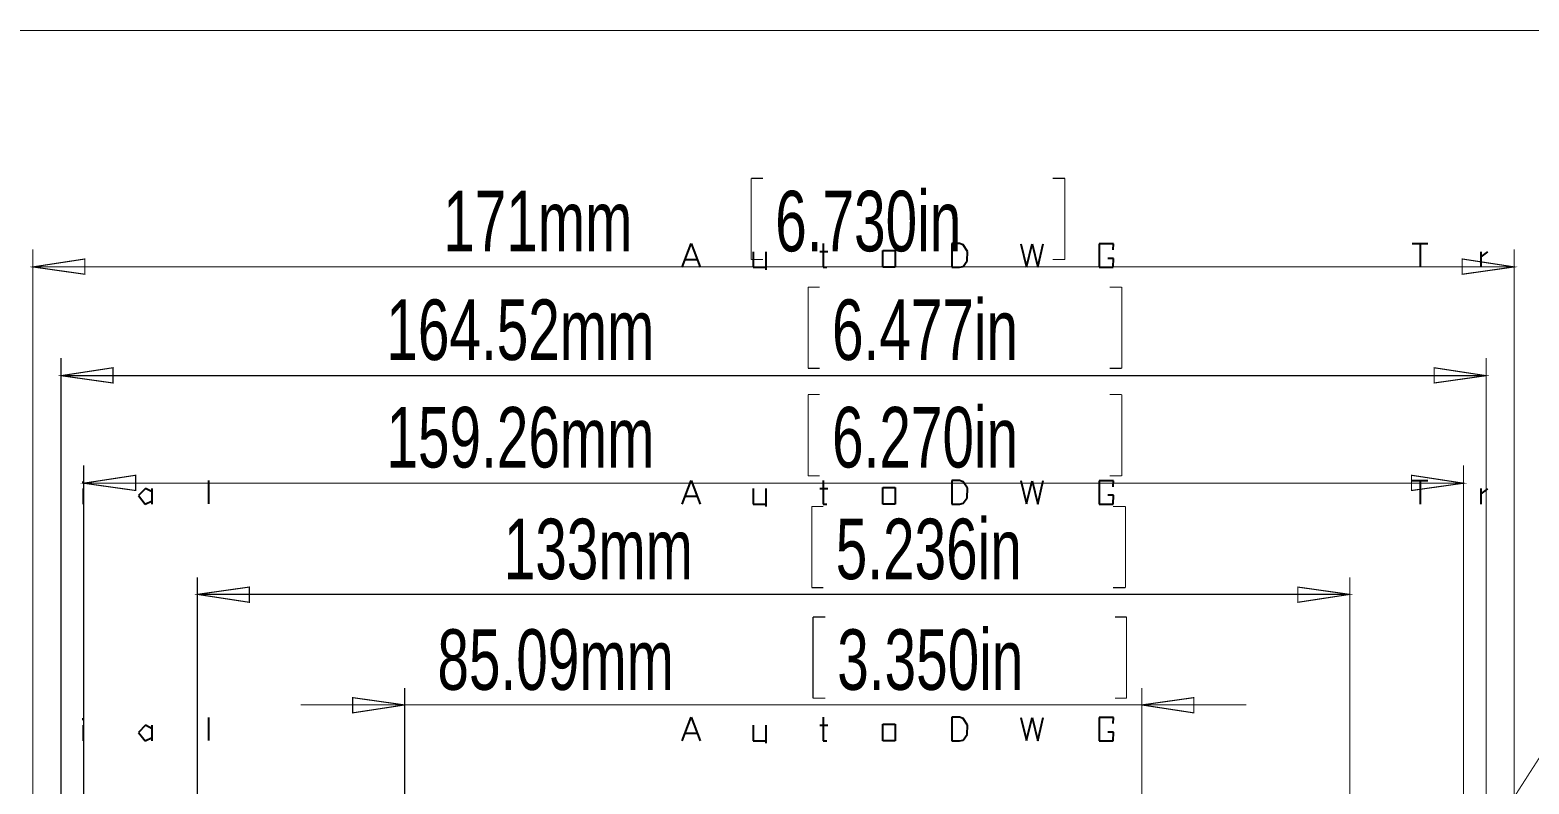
# Model space of a CAD drawing. Extents: x 5 to 426, y 3 to 277.
# Drawn here: x 51.5 to 138.1, y 233.1 to 276.6 of the extents above; entities that cross this region are included whole.
import ezdxf

# ---------------------------------------------------------------- set-up
doc = ezdxf.new("R2010")
doc.units = 0
doc.header["$MEASUREMENT"] = 0
for name, color, linetype in [('at_Entity', 7, 'Continuous'), ('at_Rect', 7, 'Continuous'), ('at_Solid', 7, 'Continuous'), ('at_Text', 7, 'Continuous')]:
    doc.layers.add(name, color=color, linetype=linetype)

msp = doc.modelspace()

# ---------------------------------------------------------------- linework, layer by layer
at = {"color": 28}
for p, q in [((89.169, 262.927), (89.691, 264.295)), ((89.691, 264.295), (90.212, 262.927)), ((97.31, 264.295), (97.31, 262.927)), ((104.743, 264.295), (104.738, 262.927)), ((105.191, 264.3), (104.743, 264.295)), ((105.395, 264.225), (105.191, 264.3)), ((105.634, 263.843), (105.395, 264.225)), ((108.723, 264.288), (109.047, 262.944)), ((109.047, 262.944), (109.372, 264.28)), ((109.372, 264.28), (109.696, 262.929)), ((109.696, 262.929), (110.02, 264.288)), ((114.067, 264.275), (113.241, 264.275)), ((113.241, 264.275), (113.241, 262.927)), ((114.058, 263.928), (114.067, 264.275)), ((89.36, 263.382), (90.013, 263.382)), ((93.274, 263.831), (93.274, 262.927)), ((93.99, 263.831), (93.99, 262.79)), ((97.111, 263.837), (97.574, 263.837)), ((100.762, 263.898), (101.467, 263.898)), ((100.762, 262.927), (100.762, 263.898)), ((101.467, 263.898), (101.467, 262.927)), ((105.39, 262.982), (105.626, 263.299)), ((105.626, 263.299), (105.634, 263.843)), ((114.067, 263.44), (113.738, 263.44)), ((114.058, 262.927), (114.067, 263.44)), ((93.274, 262.927), (93.99, 262.927)), ((97.31, 262.927), (97.525, 262.927)), ((101.467, 262.927), (100.762, 262.927)), ((104.738, 262.927), (105.181, 262.927)), ((105.181, 262.927), (105.39, 262.982)), ((113.241, 262.927), (114.058, 262.927))]:
    msp.add_line(p, q, dxfattribs=at)
at = {"layer": 'at_Entity', "color": 28}
for p, q in [((131.327, 250.611), (132.232, 250.611)), ((131.777, 250.611), (131.777, 249.243)), ((135.292, 250.146), (135.292, 249.243)), ((135.302, 249.842), (135.686, 250.13)), ((54.575, 236.467), (54.575, 235.559)), ((54.58, 236.755), (54.58, 236.876)), ((58.176, 236.462), (57.767, 236.052)), ((58.556, 236.269), (58.176, 236.462)), ((58.55, 236.467), (58.55, 235.567)), ((61.813, 236.922), (61.808, 235.586)), ((57.767, 236.052), (58.166, 235.559)), ((58.166, 235.559), (58.556, 235.754))]:
    msp.add_line(p, q, dxfattribs=at)
at = {"layer": 'at_Entity', "color": 9}
msp.add_lwpolyline([(426.318, 276.611, 0.0636, 0.0636, 0), (4.801, 276.611, 0.0636, 0.0636, 0)], format="xyseb", dxfattribs=at)
at = {"layer": 'at_Entity', "color": 0}
for points in [[(93.157, 268.068, 0.0636, 0.0636, 0), (93.157, 263.373, 0.0636, 0.0636, 0)], [(93.157, 268.068, 0.0636, 0.0636, 0), (93.827, 268.068, 0.0636, 0.0636, 0)], [(111.266, 268.068, 0.0636, 0.0636, 0), (110.56, 268.068, 0.0636, 0.0636, 0)], [(111.266, 268.068, 0.0636, 0.0636, 0), (111.266, 263.373, 0.0636, 0.0636, 0)], [(51.679, 229.238, 0.0636, 0.0636, 0), (51.679, 263.973, 0.0636, 0.0636, 0)], [(137.211, 229.238, 0.0636, 0.0636, 0), (137.211, 263.973, 0.0636, 0.0636, 0)], [(51.679, 262.95, 0.0636, 0.0636, 0), (54.68, 263.409, 0.0636, 0.0636, 0), (54.68, 262.526, 0.0636, 0.0636, 0)], [(93.157, 263.373, 0.0636, 0.0636, 0), (93.827, 263.373, 0.0636, 0.0636, 0)], [(111.266, 263.373, 0.0636, 0.0636, 0), (110.56, 263.373, 0.0636, 0.0636, 0)], [(137.211, 262.95, 0.0636, 0.0636, 0), (134.211, 262.526, 0.0636, 0.0636, 0), (134.211, 263.409, 0.0636, 0.0636, 0)], [(51.679, 262.95, 0.0636, 0.0636, 0), (137.211, 262.95, 0.0636, 0.0636, 0)], [(96.44, 261.785, 0.0636, 0.0636, 0), (96.44, 257.09, 0.0636, 0.0636, 0)], [(96.44, 261.785, 0.0636, 0.0636, 0), (97.11, 261.785, 0.0636, 0.0636, 0)], [(114.549, 261.785, 0.0636, 0.0636, 0), (113.843, 261.785, 0.0636, 0.0636, 0)], [(114.549, 261.785, 0.0636, 0.0636, 0), (114.549, 257.09, 0.0636, 0.0636, 0)], [(53.303, 223.873, 0.0636, 0.0636, 0), (53.303, 257.69, 0.0636, 0.0636, 0)], [(53.303, 256.666, 0.0636, 0.0636, 0), (56.303, 257.125, 0.0636, 0.0636, 0), (56.303, 256.243, 0.0636, 0.0636, 0)], [(96.44, 257.09, 0.0636, 0.0636, 0), (97.11, 257.09, 0.0636, 0.0636, 0)], [(114.549, 257.09, 0.0636, 0.0636, 0), (113.843, 257.09, 0.0636, 0.0636, 0)], [(135.587, 256.666, 0.0636, 0.0636, 0), (132.587, 256.243, 0.0636, 0.0636, 0), (132.587, 257.125, 0.0636, 0.0636, 0)], [(135.587, 223.873, 0.0636, 0.0636, 0), (135.587, 257.69, 0.0636, 0.0636, 0)], [(53.303, 256.666, 0.0636, 0.0636, 0), (135.587, 256.666, 0.0636, 0.0636, 0)], [(96.44, 255.572, 0.0636, 0.0636, 0), (96.44, 250.877, 0.0636, 0.0636, 0)], [(96.44, 255.572, 0.0636, 0.0636, 0), (97.11, 255.572, 0.0636, 0.0636, 0)], [(114.549, 255.572, 0.0636, 0.0636, 0), (113.843, 255.572, 0.0636, 0.0636, 0)], [(114.549, 255.572, 0.0636, 0.0636, 0), (114.549, 250.877, 0.0636, 0.0636, 0)], [(54.609, 228.921, 0.0636, 0.0636, 0), (54.609, 251.477, 0.0636, 0.0636, 0)], [(134.281, 228.921, 0.0636, 0.0636, 0), (134.281, 251.477, 0.0636, 0.0636, 0)], [(54.609, 250.453, 0.0636, 0.0636, 0), (57.61, 250.912, 0.0636, 0.0636, 0), (57.61, 250.03, 0.0636, 0.0636, 0)], [(54.609, 250.453, 0.0636, 0.0636, 0), (134.281, 250.453, 0.0636, 0.0636, 0)], [(96.44, 250.877, 0.0636, 0.0636, 0), (97.11, 250.877, 0.0636, 0.0636, 0)], [(114.549, 250.877, 0.0636, 0.0636, 0), (113.843, 250.877, 0.0636, 0.0636, 0)], [(134.281, 250.453, 0.0636, 0.0636, 0), (131.281, 250.03, 0.0636, 0.0636, 0), (131.281, 250.912, 0.0636, 0.0636, 0)], [(96.651, 249.112, 0.0636, 0.0636, 0), (96.651, 244.417, 0.0636, 0.0636, 0)], [(96.651, 249.112, 0.0636, 0.0636, 0), (97.322, 249.112, 0.0636, 0.0636, 0)], [(114.76, 249.112, 0.0636, 0.0636, 0), (114.054, 249.112, 0.0636, 0.0636, 0)], [(114.76, 249.112, 0.0636, 0.0636, 0), (114.76, 244.417, 0.0636, 0.0636, 0)], [(61.175, 227.367, 0.0636, 0.0636, 0), (61.175, 245.017, 0.0636, 0.0636, 0)], [(127.715, 227.367, 0.0636, 0.0636, 0), (127.715, 245.017, 0.0636, 0.0636, 0)], [(61.175, 244.029, 0.0636, 0.0636, 0), (64.175, 244.452, 0.0636, 0.0636, 0), (64.175, 243.57, 0.0636, 0.0636, 0)], [(96.651, 244.417, 0.0636, 0.0636, 0), (97.322, 244.417, 0.0636, 0.0636, 0)], [(114.76, 244.417, 0.0636, 0.0636, 0), (114.054, 244.417, 0.0636, 0.0636, 0)], [(127.715, 244.029, 0.0636, 0.0636, 0), (124.715, 243.57, 0.0636, 0.0636, 0), (124.715, 244.452, 0.0636, 0.0636, 0)], [(61.175, 244.029, 0.0636, 0.0636, 0), (127.715, 244.029, 0.0636, 0.0636, 0)], [(73.142, 237.64, 0.0636, 0.0636, 0), (70.141, 237.181, 0.0636, 0.0636, 0), (70.141, 238.063, 0.0636, 0.0636, 0)], [(115.713, 237.64, 0.0636, 0.0636, 0), (118.714, 238.063, 0.0636, 0.0636, 0), (118.714, 237.181, 0.0636, 0.0636, 0)]]:
    msp.add_lwpolyline(points, format="xyseb", dxfattribs=at)
at = {"layer": 'at_Entity', "color": 7}
for points in [[(51.679, 262.95, 0.0636, 0.0636, 0), (54.68, 263.409, 0.0636, 0.0636, 0), (54.68, 262.526, 0.0636, 0.0636, 0), (51.679, 262.95, 0.0636, 0.0636, 0)], [(137.211, 262.95, 0.0636, 0.0636, 0), (134.211, 262.526, 0.0636, 0.0636, 0), (134.211, 263.409, 0.0636, 0.0636, 0), (137.211, 262.95, 0.0636, 0.0636, 0)], [(53.303, 256.666, 0.0636, 0.0636, 0), (56.303, 257.125, 0.0636, 0.0636, 0), (56.303, 256.243, 0.0636, 0.0636, 0), (53.303, 256.666, 0.0636, 0.0636, 0)], [(135.587, 256.666, 0.0636, 0.0636, 0), (132.587, 256.243, 0.0636, 0.0636, 0), (132.587, 257.125, 0.0636, 0.0636, 0), (135.587, 256.666, 0.0636, 0.0636, 0)], [(54.609, 250.453, 0.0636, 0.0636, 0), (57.61, 250.912, 0.0636, 0.0636, 0), (57.61, 250.03, 0.0636, 0.0636, 0), (54.609, 250.453, 0.0636, 0.0636, 0)], [(134.281, 250.453, 0.0636, 0.0636, 0), (131.281, 250.03, 0.0636, 0.0636, 0), (131.281, 250.912, 0.0636, 0.0636, 0), (134.281, 250.453, 0.0636, 0.0636, 0)], [(148.754, 250.312, 0.0636, 0.0636, 0), (135.164, 229.132, 0.0636, 0.0636, 0)], [(61.175, 244.029, 0.0636, 0.0636, 0), (64.175, 244.452, 0.0636, 0.0636, 0), (64.175, 243.57, 0.0636, 0.0636, 0), (61.175, 244.029, 0.0636, 0.0636, 0)], [(127.715, 244.029, 0.0636, 0.0636, 0), (124.715, 243.57, 0.0636, 0.0636, 0), (124.715, 244.452, 0.0636, 0.0636, 0), (127.715, 244.029, 0.0636, 0.0636, 0)], [(96.722, 242.723, 0.0636, 0.0636, 0), (96.722, 238.028, 0.0636, 0.0636, 0)], [(96.722, 242.723, 0.0636, 0.0636, 0), (97.428, 242.723, 0.0636, 0.0636, 0)], [(114.831, 242.723, 0.0636, 0.0636, 0), (114.16, 242.723, 0.0636, 0.0636, 0)], [(114.831, 242.723, 0.0636, 0.0636, 0), (114.831, 238.028, 0.0636, 0.0636, 0)], [(73.142, 237.64, 0.0636, 0.0636, 0), (70.141, 237.181, 0.0636, 0.0636, 0), (70.141, 238.063, 0.0636, 0.0636, 0), (73.142, 237.64, 0.0636, 0.0636, 0)], [(73.142, 229.838, 0.0636, 0.0636, 0), (73.142, 238.628, 0.0636, 0.0636, 0)], [(96.722, 238.028, 0.0636, 0.0636, 0), (97.428, 238.028, 0.0636, 0.0636, 0)], [(114.831, 238.028, 0.0636, 0.0636, 0), (114.16, 238.028, 0.0636, 0.0636, 0)], [(115.713, 229.838, 0.0636, 0.0636, 0), (115.713, 238.628, 0.0636, 0.0636, 0)], [(115.713, 237.64, 0.0636, 0.0636, 0), (118.714, 238.063, 0.0636, 0.0636, 0), (118.714, 237.181, 0.0636, 0.0636, 0), (115.713, 237.64, 0.0636, 0.0636, 0)], [(73.142, 237.64, 0.0636, 0.0636, 0), (67.141, 237.64, 0.0636, 0.0636, 0)], [(73.142, 237.64, 0.0636, 0.0636, 0), (115.713, 237.64, 0.0636, 0.0636, 0)], [(115.713, 237.64, 0.0636, 0.0636, 0), (121.75, 237.64, 0.0636, 0.0636, 0)]]:
    msp.add_lwpolyline(points, format="xyseb", dxfattribs=at)
at = {"layer": 'at_Rect', "color": 28}
for p, q in [((131.327, 264.295), (132.232, 264.295)), ((131.777, 264.295), (131.777, 262.927)), ((135.292, 263.83), (135.292, 262.927)), ((135.302, 263.526), (135.686, 263.814)), ((54.58, 250.439), (54.58, 250.56)), ((61.813, 250.606), (61.808, 249.27)), ((54.575, 250.151), (54.575, 249.243)), ((58.176, 250.146), (57.767, 249.736)), ((57.767, 249.736), (58.166, 249.243)), ((58.166, 249.243), (58.556, 249.438)), ((58.556, 249.953), (58.176, 250.146)), ((58.55, 250.151), (58.55, 249.251))]:
    msp.add_line(p, q, dxfattribs=at)
at = {"layer": 'at_Solid', "color": 28}
for p, q in [((89.169, 235.559), (89.691, 236.927)), ((89.691, 236.927), (90.212, 235.559)), ((93.274, 236.463), (93.274, 235.559)), ((93.99, 236.463), (93.99, 235.422)), ((97.111, 236.469), (97.574, 236.469)), ((97.31, 236.927), (97.31, 235.559)), ((100.762, 236.53), (101.467, 236.53)), ((100.762, 235.559), (100.762, 236.53)), ((101.467, 236.53), (101.467, 235.559)), ((104.743, 236.927), (104.738, 235.559)), ((105.191, 236.932), (104.743, 236.927)), ((105.395, 236.857), (105.191, 236.932)), ((105.634, 236.475), (105.395, 236.857)), ((105.626, 235.93), (105.634, 236.475)), ((108.723, 236.92), (109.047, 235.576)), ((109.047, 235.576), (109.372, 236.912)), ((109.372, 236.912), (109.696, 235.561)), ((109.696, 235.561), (110.02, 236.92)), ((114.067, 236.907), (113.241, 236.907)), ((113.241, 236.907), (113.241, 235.559)), ((114.058, 236.56), (114.067, 236.907)), ((89.36, 236.014), (90.013, 236.014)), ((93.274, 235.559), (93.99, 235.559)), ((97.31, 235.559), (97.525, 235.559)), ((101.467, 235.559), (100.762, 235.559)), ((104.738, 235.559), (105.181, 235.559)), ((105.181, 235.559), (105.39, 235.614)), ((105.39, 235.614), (105.626, 235.93)), ((113.241, 235.559), (114.058, 235.559)), ((114.067, 236.072), (113.738, 236.072)), ((114.058, 235.559), (114.067, 236.072))]:
    msp.add_line(p, q, dxfattribs=at)
at = {"layer": 'at_Text', "color": 28}
for p, q in [((89.169, 249.243), (89.691, 250.611)), ((89.691, 250.611), (90.212, 249.243)), ((97.111, 250.153), (97.574, 250.153)), ((97.31, 250.611), (97.31, 249.243)), ((100.762, 250.214), (101.467, 250.214)), ((100.762, 249.243), (100.762, 250.214)), ((101.467, 250.214), (101.467, 249.243)), ((104.743, 250.611), (104.738, 249.243)), ((105.191, 250.616), (104.743, 250.611)), ((105.395, 250.541), (105.191, 250.616)), ((105.634, 250.159), (105.395, 250.541)), ((105.626, 249.615), (105.634, 250.159)), ((108.723, 250.604), (109.047, 249.26)), ((109.047, 249.26), (109.372, 250.596)), ((109.372, 250.596), (109.696, 249.245)), ((109.696, 249.245), (110.02, 250.604)), ((114.067, 250.591), (113.241, 250.591)), ((113.241, 250.591), (113.241, 249.243)), ((114.058, 250.244), (114.067, 250.591)), ((89.36, 249.698), (90.013, 249.698)), ((93.274, 250.147), (93.274, 249.243)), ((93.99, 250.147), (93.99, 249.106)), ((105.181, 249.243), (105.39, 249.298)), ((105.39, 249.298), (105.626, 249.615)), ((114.067, 249.756), (113.738, 249.756)), ((114.058, 249.243), (114.067, 249.756)), ((93.274, 249.243), (93.99, 249.243)), ((97.31, 249.243), (97.525, 249.243)), ((101.467, 249.243), (100.762, 249.243)), ((104.738, 249.243), (105.181, 249.243)), ((113.241, 249.243), (114.058, 249.243))]:
    msp.add_line(p, q, dxfattribs=at)

# ---------------------------------------------------------------- texts
at = {"layer": 'at_Text', "color": 0, "width": 0.7}
for s, p in [('6.730in', (94.539, 263.85)), ('171mm', (75.37, 263.85)), ('164.52mm', (72.087, 257.572)), ('6.477in', (97.821, 257.572)), ('159.26mm', (72.09, 251.36)), ('6.270in', (97.823, 251.36)), ('133mm', (78.865, 244.906)), ('5.236in', (98.034, 244.906)), ('85.09mm', (75.035, 238.512)), ('3.350in', (98.122, 238.512))]:
    msp.add_text(s, height=3.4988, rotation=0.00055, dxfattribs=at).set_placement(p)

doc.saveas('drawing.dxf')
